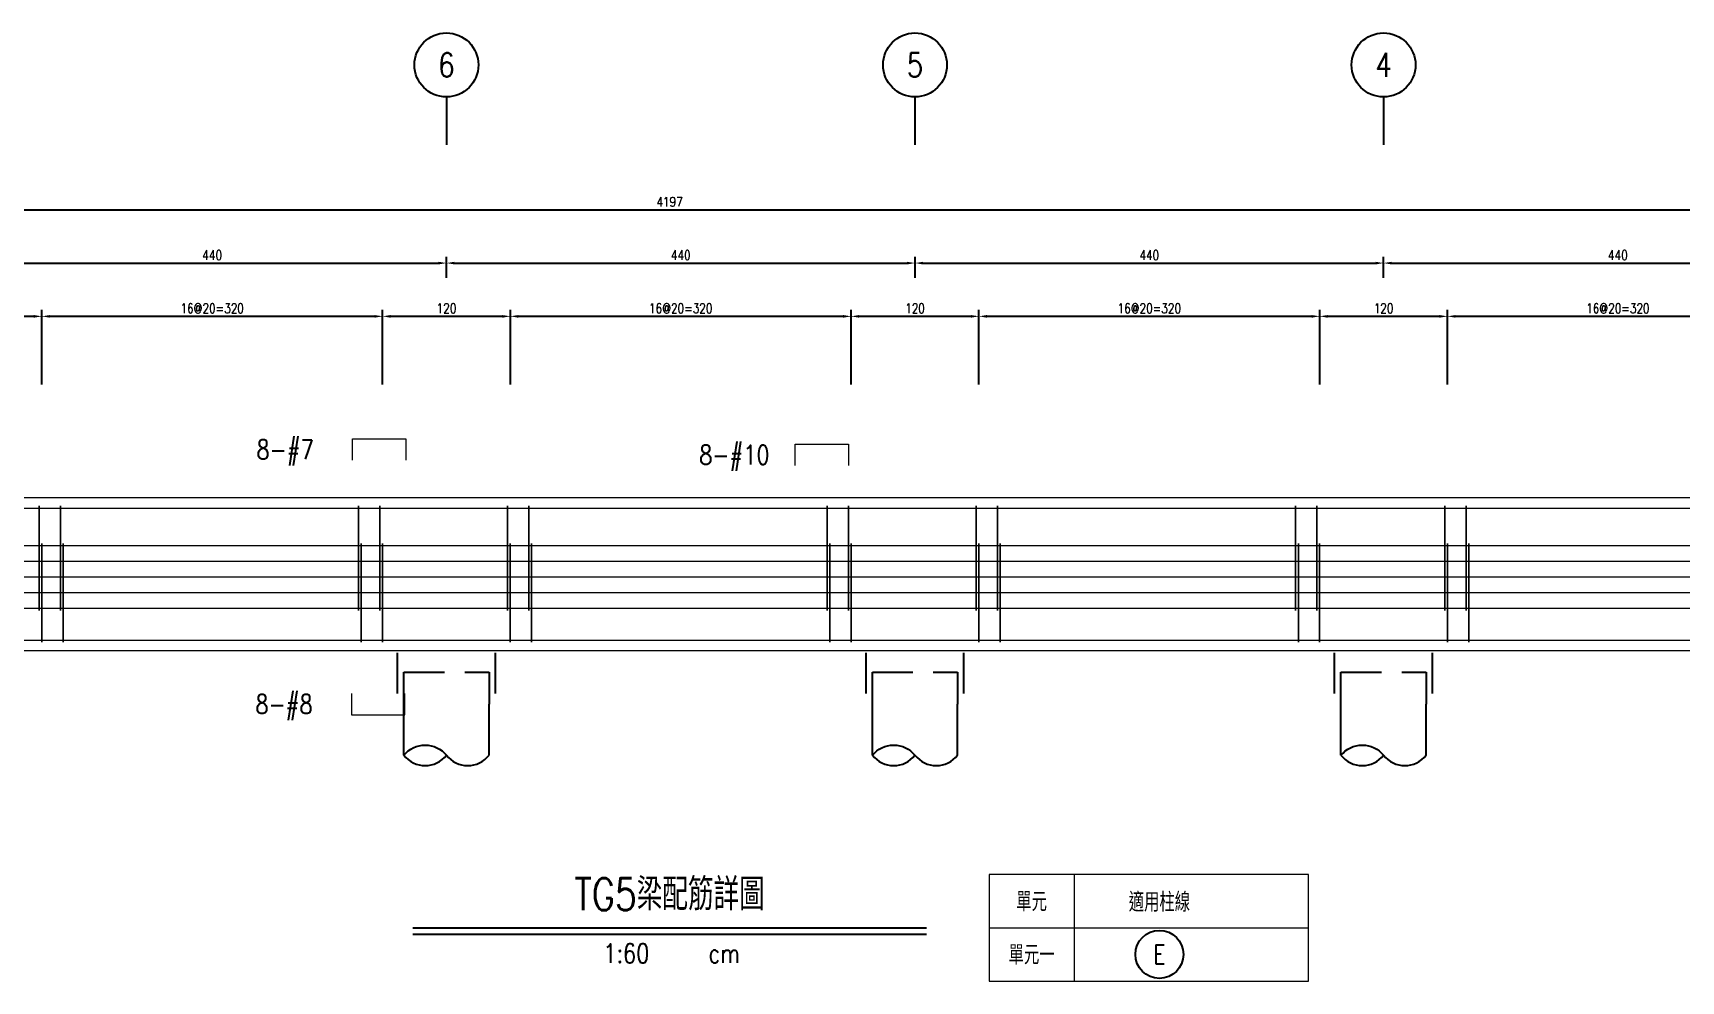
# Model space of a CAD drawing. Extents: x -4754 to 4976, y -19960 to 3841.
# Drawn here: x 1235 to 2783, y -4199 to -3309 of the extents above; entities that cross this region are included whole.
import ezdxf
from ezdxf.enums import TextEntityAlignment as Align

# ---------------------------------------------------------------- set-up
doc = ezdxf.new("R2010")
doc.units = 0
doc.header["$LTSCALE"] = 3
doc.linetypes.add('DASHED', pattern=[19.05, 12.7, -6.35])
doc.layers.get('0').update_dxf_attribs({"linetype": 'CONTINUOUS'})
doc.layers.add('HB_0', color=7, linetype='CONTINUOUS', transparency=0.5)
for name, color, linetype in [('HB_DIM', 1, 'CONTINUOUS'), ('HB_SYMBOLS', 7, 'CONTINUOUS'), ('HB_TXT_CTEXT', 2, 'CONTINUOUS'), ('鋼筋', 3, 'CONTINUOUS')]:
    doc.layers.add(name, color=color, linetype=linetype)
doc.styles.get("Standard").update_dxf_attribs({"font": 'ROMANS.shx', "width": 0.8, "bigfont": 'chineset.shx'})
doc.dimstyles.new('30', dxfattribs={"dimscale": 3, "dimtxt": 3, "dimasz": 2.5, "dimexe": 2, "dimexo": 2, "dimgap": 1, "dimtad": 1, "dimdsep": 46, "dimtxsty": 'Standard', "dimcen": 0, "dimclrd": 256, "dimclre": 256, "dimclrt": 2, "dimadec": 0, "dimazin": 0, "dimtfac": 1, "dimtix": 1, "dimtmove": 2, "dimatfit": 3, "dimfxl": 1, "dimtolj": 1, "dimtzin": 0, "dimarcsym": 0})

# ---------------------------------------------------------------- blocks, each defined once
blk = doc.blocks.new('pile_vertical')
at = {"color": 252, "linetype": 'DASHED'}
for p, q in [((-46, -40), (-46, 0)), ((46, -40), (46, 0))]:
    blk.add_line(p, q, dxfattribs=at)
at = {"linetype": 'Continuous'}
for p, q in [((-40, -98.1), (-40, -50)), ((40, -98.1), (40, -50))]:
    blk.add_line(p, q, dxfattribs=at)
at = {"color": 252, "linetype": 'DASHED'}
blk.add_lwpolyline([(-40, -50), (-40, -20), (40, -20), (40, -50)], dxfattribs=at)
at = {"linetype": 'Continuous'}
for points in [[(-40, -98.1, -0.48), (0, -98.1, 0.48), (40, -98.1, 0.48)], [(-40, -98.1, 0.48), (0, -98.1, 0.48)]]:
    blk.add_lwpolyline(points, format="xyb", dxfattribs=at)
blk = doc.blocks.new('line_guide')
at = {"color": 4, "linetype": 'Continuous'}
blk.add_line((0, 0), (0, -45), dxfattribs=at)
blk.add_circle((0, 30), 30, dxfattribs=at)
at = {"color": 4, "linetype": 'Continuous', "width": 0.8}
blk.add_attdef('A', text='', height=22.5, dxfattribs=at).set_placement((0, 30), align=Align.MIDDLE)
blk = doc.blocks.new('title_beam')
at = {"color": 3, "linetype": 'Continuous'}
blk.add_line((-241.2, 0), (241.2, 0), dxfattribs=at)
at = {"color": 1, "linetype": 'Continuous'}
blk.add_line((-241.2, -6), (241.2, -6), dxfattribs=at)
at = {"color": 3, "linetype": 'Continuous', "width": 0.8}
blk.add_attdef('TITLE', text='', height=30, dxfattribs=at).set_placement((0, 33), align=Align.MIDDLE)
at = {"linetype": 'Continuous', "width": 0.8}
blk.add_attdef('SCALE', text='', height=18, dxfattribs=at).set_placement((-40.6, -24), align=Align.MIDDLE)
blk.add_attdef('CM', (36.5, -33), '', height=18, dxfattribs=at)
blk = doc.blocks.new('line_tag')
at = {"layer": 'HB_SYMBOLS', "color": 4, "linetype": 'Continuous'}
blk.add_circle((0, 0), 22.5, dxfattribs=at)
at = {"color": 4, "linetype": 'Continuous', "width": 0.8}
blk.add_attdef('A', text='', height=18, dxfattribs=at).set_placement((0, 0), align=Align.MIDDLE)
blk = doc.blocks.new('*D155')
at = {"layer": 'HB_DIM', "linetype": 'Continuous', "lineweight": -2}
for p, q in [((1123.6, -3638.8), (1123.6, -3568.8)), ((1131.1, -3574.8), (1236.1, -3574.8)), ((1243.6, -3638.8), (1243.6, -3568.8))]:
    blk.add_line(p, q, dxfattribs=at)
at = {"layer": 'HB_DIM'}
for points in [[(1131.1, -3573.6), (1131.1, -3576.1), (1123.6, -3574.8)], [(1236.1, -3576.1), (1236.1, -3573.6), (1243.6, -3574.8)]]:
    blk.add_solid(points, dxfattribs=at)
at = {"layer": 'HB_DIM', "color": 2, "linetype": 'Continuous', "insert": (1183.6, -3567.3), "char_height": 9, "attachment_point": 5, "rotation": 0}
blk.add_mtext('\\A1;120', dxfattribs=at)
blk = doc.blocks.new('*D156')
at = {"layer": 'HB_DIM', "linetype": 'Continuous', "lineweight": -2}
for p, q in [((1243.6, -3638.8), (1243.6, -3568.8)), ((1251.1, -3574.8), (1556.1, -3574.8)), ((1563.6, -3638.8), (1563.6, -3568.8))]:
    blk.add_line(p, q, dxfattribs=at)
at = {"layer": 'HB_DIM'}
for points in [[(1251.1, -3573.6), (1251.1, -3576.1), (1243.6, -3574.8)], [(1556.1, -3576.1), (1556.1, -3573.6), (1563.6, -3574.8)]]:
    blk.add_solid(points, dxfattribs=at)
at = {"layer": 'HB_DIM', "color": 2, "linetype": 'Continuous', "insert": (1403.6, -3567.3), "char_height": 9, "attachment_point": 5, "rotation": 0}
blk.add_mtext('\\A1;16@20=320', dxfattribs=at)
blk = doc.blocks.new('*D157')
at = {"layer": 'HB_DIM', "linetype": 'Continuous', "lineweight": -2}
for p, q in [((1563.6, -3638.8), (1563.6, -3568.8)), ((1571.1, -3574.8), (1676.1, -3574.8)), ((1683.6, -3638.8), (1683.6, -3568.8))]:
    blk.add_line(p, q, dxfattribs=at)
at = {"layer": 'HB_DIM'}
for points in [[(1571.1, -3573.6), (1571.1, -3576.1), (1563.6, -3574.8)], [(1676.1, -3576.1), (1676.1, -3573.6), (1683.6, -3574.8)]]:
    blk.add_solid(points, dxfattribs=at)
at = {"layer": 'HB_DIM', "color": 2, "linetype": 'Continuous', "insert": (1623.6, -3567.3), "char_height": 9, "attachment_point": 5, "rotation": 0}
blk.add_mtext('\\A1;120', dxfattribs=at)
blk = doc.blocks.new('*D158')
at = {"layer": 'HB_DIM', "linetype": 'Continuous', "lineweight": -2}
for p, q in [((1683.6, -3638.8), (1683.6, -3568.8)), ((1691.1, -3574.8), (1996.1, -3574.8)), ((2003.6, -3638.8), (2003.6, -3568.8))]:
    blk.add_line(p, q, dxfattribs=at)
at = {"layer": 'HB_DIM'}
for points in [[(1691.1, -3573.6), (1691.1, -3576.1), (1683.6, -3574.8)], [(1996.1, -3576.1), (1996.1, -3573.6), (2003.6, -3574.8)]]:
    blk.add_solid(points, dxfattribs=at)
at = {"layer": 'HB_DIM', "color": 2, "linetype": 'Continuous', "insert": (1843.6, -3567.3), "char_height": 9, "attachment_point": 5, "rotation": 0}
blk.add_mtext('\\A1;16@20=320', dxfattribs=at)
blk = doc.blocks.new('*D159')
at = {"layer": 'HB_DIM', "linetype": 'Continuous', "lineweight": -2}
for p, q in [((2003.6, -3638.8), (2003.6, -3568.8)), ((2011.1, -3574.8), (2116.1, -3574.8)), ((2123.6, -3638.8), (2123.6, -3568.8))]:
    blk.add_line(p, q, dxfattribs=at)
at = {"layer": 'HB_DIM'}
for points in [[(2011.1, -3573.6), (2011.1, -3576.1), (2003.6, -3574.8)], [(2116.1, -3576.1), (2116.1, -3573.6), (2123.6, -3574.8)]]:
    blk.add_solid(points, dxfattribs=at)
at = {"layer": 'HB_DIM', "color": 2, "linetype": 'Continuous', "insert": (2063.6, -3567.3), "char_height": 9, "attachment_point": 5, "rotation": 0}
blk.add_mtext('\\A1;120', dxfattribs=at)
blk = doc.blocks.new('*D160')
at = {"layer": 'HB_DIM', "linetype": 'Continuous', "lineweight": -2}
for p, q in [((2123.6, -3638.8), (2123.6, -3568.8)), ((2131.1, -3574.8), (2436.1, -3574.8)), ((2443.6, -3638.8), (2443.6, -3568.8))]:
    blk.add_line(p, q, dxfattribs=at)
at = {"layer": 'HB_DIM'}
for points in [[(2131.1, -3573.6), (2131.1, -3576.1), (2123.6, -3574.8)], [(2436.1, -3576.1), (2436.1, -3573.6), (2443.6, -3574.8)]]:
    blk.add_solid(points, dxfattribs=at)
at = {"layer": 'HB_DIM', "color": 2, "linetype": 'Continuous', "insert": (2283.6, -3567.3), "char_height": 9, "attachment_point": 5, "rotation": 0}
blk.add_mtext('\\A1;16@20=320', dxfattribs=at)
blk = doc.blocks.new('*D161')
at = {"layer": 'HB_DIM', "linetype": 'Continuous', "lineweight": -2}
for p, q in [((2443.6, -3638.8), (2443.6, -3568.8)), ((2451.1, -3574.8), (2556.1, -3574.8)), ((2563.6, -3638.8), (2563.6, -3568.8))]:
    blk.add_line(p, q, dxfattribs=at)
at = {"layer": 'HB_DIM'}
for points in [[(2451.1, -3573.6), (2451.1, -3576.1), (2443.6, -3574.8)], [(2556.1, -3576.1), (2556.1, -3573.6), (2563.6, -3574.8)]]:
    blk.add_solid(points, dxfattribs=at)
at = {"layer": 'HB_DIM', "color": 2, "linetype": 'Continuous', "insert": (2503.6, -3567.3), "char_height": 9, "attachment_point": 5, "rotation": 0}
blk.add_mtext('\\A1;120', dxfattribs=at)
blk = doc.blocks.new('*D162')
at = {"layer": 'HB_DIM', "linetype": 'Continuous', "lineweight": -2}
for p, q in [((2563.6, -3638.8), (2563.6, -3568.8)), ((2571.1, -3574.8), (2876.1, -3574.8)), ((2883.6, -3638.8), (2883.6, -3568.8))]:
    blk.add_line(p, q, dxfattribs=at)
at = {"layer": 'HB_DIM'}
for points in [[(2571.1, -3573.6), (2571.1, -3576.1), (2563.6, -3574.8)], [(2876.1, -3576.1), (2876.1, -3573.6), (2883.6, -3574.8)]]:
    blk.add_solid(points, dxfattribs=at)
at = {"layer": 'HB_DIM', "color": 2, "linetype": 'Continuous', "insert": (2723.6, -3567.3), "char_height": 9, "attachment_point": 5, "rotation": 0}
blk.add_mtext('\\A1;16@20=320', dxfattribs=at)
blk = doc.blocks.new('*D168')
at = {"layer": 'HB_DIM', "linetype": 'Continuous', "lineweight": -2}
for p, q in [((-265.4, -3638.8), (-265.4, -3468.8)), ((-257.9, -3474.8), (3924.1, -3474.8)), ((3931.6, -3638.8), (3931.6, -3468.8))]:
    blk.add_line(p, q, dxfattribs=at)
at = {"layer": 'HB_DIM'}
for points in [[(-257.9, -3473.6), (-257.9, -3476.1), (-265.4, -3474.8)], [(3924.1, -3476.1), (3924.1, -3473.6), (3931.6, -3474.8)]]:
    blk.add_solid(points, dxfattribs=at)
at = {"layer": 'HB_DIM', "color": 2, "linetype": 'Continuous', "insert": (1833.1, -3467.3), "char_height": 9, "attachment_point": 5, "rotation": 0}
blk.add_mtext('\\A1;4197', dxfattribs=at)
blk = doc.blocks.new('*D173')
at = {"layer": 'HB_DIM', "linetype": 'Continuous', "lineweight": -2}
for p, q in [((1183.6, -3538.8), (1183.6, -3518.8)), ((1191.1, -3524.8), (1616.1, -3524.8)), ((1623.6, -3538.8), (1623.6, -3518.8))]:
    blk.add_line(p, q, dxfattribs=at)
at = {"layer": 'HB_DIM'}
for points in [[(1191.1, -3523.6), (1191.1, -3526.1), (1183.6, -3524.8)], [(1616.1, -3526.1), (1616.1, -3523.6), (1623.6, -3524.8)]]:
    blk.add_solid(points, dxfattribs=at)
at = {"layer": 'HB_DIM', "color": 2, "linetype": 'Continuous', "insert": (1403.6, -3517.3), "char_height": 9, "attachment_point": 5, "rotation": 0}
blk.add_mtext('\\A1;440', dxfattribs=at)
blk = doc.blocks.new('*D174')
at = {"layer": 'HB_DIM', "linetype": 'Continuous', "lineweight": -2}
for p, q in [((1623.6, -3538.8), (1623.6, -3518.8)), ((1631.1, -3524.8), (2056.1, -3524.8)), ((2063.6, -3538.8), (2063.6, -3518.8))]:
    blk.add_line(p, q, dxfattribs=at)
at = {"layer": 'HB_DIM'}
for points in [[(1631.1, -3523.6), (1631.1, -3526.1), (1623.6, -3524.8)], [(2056.1, -3526.1), (2056.1, -3523.6), (2063.6, -3524.8)]]:
    blk.add_solid(points, dxfattribs=at)
at = {"layer": 'HB_DIM', "color": 2, "linetype": 'Continuous', "insert": (1843.6, -3517.3), "char_height": 9, "attachment_point": 5, "rotation": 0}
blk.add_mtext('\\A1;440', dxfattribs=at)
blk = doc.blocks.new('*D175')
at = {"layer": 'HB_DIM', "linetype": 'Continuous', "lineweight": -2}
for p, q in [((2063.6, -3538.8), (2063.6, -3518.8)), ((2071.1, -3524.8), (2496.1, -3524.8)), ((2503.6, -3538.8), (2503.6, -3518.8))]:
    blk.add_line(p, q, dxfattribs=at)
at = {"layer": 'HB_DIM'}
for points in [[(2071.1, -3523.6), (2071.1, -3526.1), (2063.6, -3524.8)], [(2496.1, -3526.1), (2496.1, -3523.6), (2503.6, -3524.8)]]:
    blk.add_solid(points, dxfattribs=at)
at = {"layer": 'HB_DIM', "color": 2, "linetype": 'Continuous', "insert": (2283.6, -3517.3), "char_height": 9, "attachment_point": 5, "rotation": 0}
blk.add_mtext('\\A1;440', dxfattribs=at)
blk = doc.blocks.new('*D176')
at = {"layer": 'HB_DIM', "linetype": 'Continuous', "lineweight": -2}
for p, q in [((2503.6, -3538.8), (2503.6, -3518.8)), ((2511.1, -3524.8), (2936.1, -3524.8)), ((2943.6, -3538.8), (2943.6, -3518.8))]:
    blk.add_line(p, q, dxfattribs=at)
at = {"layer": 'HB_DIM'}
for points in [[(2511.1, -3523.6), (2511.1, -3526.1), (2503.6, -3524.8)], [(2936.1, -3526.1), (2936.1, -3523.6), (2943.6, -3524.8)]]:
    blk.add_solid(points, dxfattribs=at)
at = {"layer": 'HB_DIM', "color": 2, "linetype": 'Continuous', "insert": (2723.6, -3517.3), "char_height": 9, "attachment_point": 5, "rotation": 0}
blk.add_mtext('\\A1;440', dxfattribs=at)

msp = doc.modelspace()

# ---------------------------------------------------------------- linework, layer by layer
at = {"layer": 'HB_0', "lineweight": 5}
msp.add_lwpolyline([(-265.427, -3888.802), (-265.427, -3744.802), (3931.573, -3744.802), (3931.573, -3888.802), (-265.427, -3888.802)], dxfattribs=at)
at = {"layer": 'HB_DIM', "color": 1, "linetype": 'Continuous'}
for points in [[(1417.327, -3789.802, 0, 1.25, 0), (1417.327, -3774.802, 0, 0, 0), (1417.327, -3699.802, 0, 0, 0), (1435.327, -3699.802, 0, 0, 0)], [(1833.073, -3754.802, 0, 1.25, 0), (1833.073, -3739.802, 0, 0, 0), (1833.073, -3704.802, 0, 0, 0), (1851.073, -3704.802, 0, 0, 0)], [(1416.351, -3848.802, 0, 1.25, 0), (1416.351, -3863.802, 0, 0, 0), (1416.351, -3938.802, 0, 0, 0), (1434.351, -3938.802, 0, 0, 0)]]:
    msp.add_lwpolyline(points, format="xyseb", dxfattribs=at)
at = {"layer": 'HB_TXT_CTEXT', "color": 4, "lineweight": 5, "true_color": 0x00ffff}
for p, q in [((2213.073, -4098.802), (2213.073, -4198.802)), ((2133.073, -4148.802), (2433.073, -4148.802))]:
    msp.add_line(p, q, dxfattribs=at)
msp.add_lwpolyline([(2133.073, -4098.802), (2133.073, -4198.802), (2433.073, -4198.802), (2433.073, -4098.802), (2133.073, -4098.802)], dxfattribs=at)
at = {"layer": 'HB_TXT_CTEXT', "lineweight": 5}
for points in [[(1535.327, -3709.802, -50), (1535.327, -3689.802, -50), (1585.327, -3689.802, -50), (1585.327, -3709.802, -50)], [(1951.073, -3714.802, -38), (1951.073, -3694.802, -38), (2001.073, -3694.802, -38), (2001.073, -3714.802, -38)], [(1534.351, -3928.802, -50), (1534.351, -3948.802, -50), (1584.351, -3948.802, -50), (1584.351, -3928.802, -50)]]:
    msp.add_polyline3d(points, dxfattribs=at)
at = {"layer": '鋼筋', "lineweight": 5}
for p, q in [((-244.937, -3754.802, -38), (3911.083, -3754.802, -38)), ((-244.937, -3754.802, -27.143), (3911.083, -3754.802, -27.143)), ((-244.937, -3754.802, -16.286), (3911.083, -3754.802, -16.286)), ((-244.937, -3754.802, -5.429), (3911.083, -3754.802, -5.429)), ((-244.937, -3754.802, 5.429), (3911.083, -3754.802, 5.429)), ((-244.937, -3754.802, 16.286), (3911.083, -3754.802, 16.286)), ((-244.937, -3754.802, 27.143), (3911.083, -3754.802, 27.143)), ((-244.937, -3754.802, 38), (3911.083, -3754.802, 38)), ((1241.033, -3763.352, 33.895), (1241.033, -3755.732, 33.895)), ((1241.033, -3755.732, 40.245), (1241.033, -3847.872, 40.245)), ((1241.033, -3847.872, -40.245), (1241.033, -3755.732, -40.245)), ((1241.033, -3755.732, -33.895), (1241.033, -3763.352, -33.895)), ((1261.033, -3763.352, 33.895), (1261.033, -3755.732, 33.895)), ((1261.033, -3755.732, 40.245), (1261.033, -3847.872, 40.245)), ((1261.033, -3847.872, -40.245), (1261.033, -3755.732, -40.245)), ((1261.033, -3755.732, -33.895), (1261.033, -3763.352, -33.895)), ((1541.033, -3763.352, 33.895), (1541.033, -3755.732, 33.895)), ((1541.033, -3755.732, 40.245), (1541.033, -3847.872, 40.245)), ((1541.033, -3847.872, -40.245), (1541.033, -3755.732, -40.245)), ((1541.033, -3755.732, -33.895), (1541.033, -3763.352, -33.895)), ((1561.033, -3763.352, 33.895), (1561.033, -3755.732, 33.895)), ((1561.033, -3755.732, 40.245), (1561.033, -3847.872, 40.245)), ((1561.033, -3847.872, -40.245), (1561.033, -3755.732, -40.245)), ((1561.033, -3755.732, -33.895), (1561.033, -3763.352, -33.895)), ((1681.033, -3763.352, 33.895), (1681.033, -3755.732, 33.895)), ((1681.033, -3755.732, 40.245), (1681.033, -3847.872, 40.245)), ((1681.033, -3847.872, -40.245), (1681.033, -3755.732, -40.245)), ((1681.033, -3755.732, -33.895), (1681.033, -3763.352, -33.895)), ((1701.033, -3763.352, 33.895), (1701.033, -3755.732, 33.895)), ((1701.033, -3755.732, 40.245), (1701.033, -3847.872, 40.245)), ((1701.033, -3847.872, -40.245), (1701.033, -3755.732, -40.245)), ((1701.033, -3755.732, -33.895), (1701.033, -3763.352, -33.895)), ((1981.033, -3763.352, 33.895), (1981.033, -3755.732, 33.895)), ((1981.033, -3755.732, 40.245), (1981.033, -3847.872, 40.245)), ((1981.033, -3847.872, -40.245), (1981.033, -3755.732, -40.245)), ((1981.033, -3755.732, -33.895), (1981.033, -3763.352, -33.895)), ((2001.033, -3763.352, 33.895), (2001.033, -3755.732, 33.895)), ((2001.033, -3755.732, 40.245), (2001.033, -3847.872, 40.245)), ((2001.033, -3847.872, -40.245), (2001.033, -3755.732, -40.245)), ((2001.033, -3755.732, -33.895), (2001.033, -3763.352, -33.895)), ((2121.033, -3763.352, 33.895), (2121.033, -3755.732, 33.895)), ((2121.033, -3755.732, 40.245), (2121.033, -3847.872, 40.245)), ((2121.033, -3847.872, -40.245), (2121.033, -3755.732, -40.245)), ((2121.033, -3755.732, -33.895), (2121.033, -3763.352, -33.895)), ((2141.033, -3763.352, 33.895), (2141.033, -3755.732, 33.895)), ((2141.033, -3755.732, 40.245), (2141.033, -3847.872, 40.245)), ((2141.033, -3847.872, -40.245), (2141.033, -3755.732, -40.245)), ((2141.033, -3755.732, -33.895), (2141.033, -3763.352, -33.895)), ((2421.033, -3763.352, 33.895), (2421.033, -3755.732, 33.895)), ((2421.033, -3755.732, 40.245), (2421.033, -3847.872, 40.245)), ((2421.033, -3847.872, -40.245), (2421.033, -3755.732, -40.245)), ((2421.033, -3755.732, -33.895), (2421.033, -3763.352, -33.895)), ((2441.033, -3763.352, 33.895), (2441.033, -3755.732, 33.895)), ((2441.033, -3755.732, 40.245), (2441.033, -3847.872, 40.245)), ((2441.033, -3847.872, -40.245), (2441.033, -3755.732, -40.245)), ((2441.033, -3755.732, -33.895), (2441.033, -3763.352, -33.895)), ((2561.033, -3763.352, 33.895), (2561.033, -3755.732, 33.895)), ((2561.033, -3755.732, 40.245), (2561.033, -3847.872, 40.245)), ((2561.033, -3847.872, -40.245), (2561.033, -3755.732, -40.245)), ((2561.033, -3755.732, -33.895), (2561.033, -3763.352, -33.895)), ((2581.033, -3763.352, 33.895), (2581.033, -3755.732, 33.895)), ((2581.033, -3755.732, 40.245), (2581.033, -3847.872, 40.245)), ((2581.033, -3847.872, -40.245), (2581.033, -3755.732, -40.245)), ((2581.033, -3755.732, -33.895), (2581.033, -3763.352, -33.895)), ((-245.657, -3789.802, -50), (3911.803, -3789.802, -50)), ((-245.657, -3789.802, -35.714), (3911.803, -3789.802, -35.714)), ((-245.657, -3789.802, -21.429), (3911.803, -3789.802, -21.429)), ((-245.657, -3789.802, -7.143), (3911.803, -3789.802, -7.143)), ((-245.657, -3789.802, 7.143), (3911.803, -3789.802, 7.143)), ((-245.657, -3789.802, 21.429), (3911.803, -3789.802, 21.429)), ((-245.657, -3789.802, 35.714), (3911.803, -3789.802, 35.714)), ((-245.657, -3789.802, 50), (3911.803, -3789.802, 50)), ((1243.573, -3798.852, 45.395), (1243.573, -3791.232, 45.395)), ((1243.573, -3791.232, 51.745), (1243.573, -3877.372, 51.745)), ((1243.573, -3877.372, -51.745), (1243.573, -3791.232, -51.745)), ((1243.573, -3791.232, -45.395), (1243.573, -3798.852, -45.395)), ((1263.573, -3798.852, 45.395), (1263.573, -3791.232, 45.395)), ((1263.573, -3791.232, 51.745), (1263.573, -3877.372, 51.745)), ((1263.573, -3877.372, -51.745), (1263.573, -3791.232, -51.745)), ((1263.573, -3791.232, -45.395), (1263.573, -3798.852, -45.395)), ((1543.573, -3798.852, 45.395), (1543.573, -3791.232, 45.395)), ((1543.573, -3791.232, 51.745), (1543.573, -3877.372, 51.745)), ((1543.573, -3877.372, -51.745), (1543.573, -3791.232, -51.745)), ((1543.573, -3791.232, -45.395), (1543.573, -3798.852, -45.395)), ((1563.573, -3798.852, 45.395), (1563.573, -3791.232, 45.395)), ((1563.573, -3791.232, 51.745), (1563.573, -3877.372, 51.745)), ((1563.573, -3877.372, -51.745), (1563.573, -3791.232, -51.745)), ((1563.573, -3791.232, -45.395), (1563.573, -3798.852, -45.395)), ((1683.573, -3798.852, 45.395), (1683.573, -3791.232, 45.395)), ((1683.573, -3791.232, 51.745), (1683.573, -3877.372, 51.745)), ((1683.573, -3877.372, -51.745), (1683.573, -3791.232, -51.745)), ((1683.573, -3791.232, -45.395), (1683.573, -3798.852, -45.395)), ((1703.573, -3798.852, 45.395), (1703.573, -3791.232, 45.395)), ((1703.573, -3791.232, 51.745), (1703.573, -3877.372, 51.745)), ((1703.573, -3877.372, -51.745), (1703.573, -3791.232, -51.745)), ((1703.573, -3791.232, -45.395), (1703.573, -3798.852, -45.395)), ((1983.573, -3798.852, 45.395), (1983.573, -3791.232, 45.395)), ((1983.573, -3791.232, 51.745), (1983.573, -3877.372, 51.745)), ((1983.573, -3877.372, -51.745), (1983.573, -3791.232, -51.745)), ((1983.573, -3791.232, -45.395), (1983.573, -3798.852, -45.395)), ((2003.573, -3798.852, 45.395), (2003.573, -3791.232, 45.395)), ((2003.573, -3791.232, 51.745), (2003.573, -3877.372, 51.745)), ((2003.573, -3877.372, -51.745), (2003.573, -3791.232, -51.745)), ((2003.573, -3791.232, -45.395), (2003.573, -3798.852, -45.395)), ((2123.573, -3798.852, 45.395), (2123.573, -3791.232, 45.395)), ((2123.573, -3791.232, 51.745), (2123.573, -3877.372, 51.745)), ((2123.573, -3877.372, -51.745), (2123.573, -3791.232, -51.745)), ((2123.573, -3791.232, -45.395), (2123.573, -3798.852, -45.395)), ((2143.573, -3798.852, 45.395), (2143.573, -3791.232, 45.395)), ((2143.573, -3791.232, 51.745), (2143.573, -3877.372, 51.745)), ((2143.573, -3877.372, -51.745), (2143.573, -3791.232, -51.745)), ((2143.573, -3791.232, -45.395), (2143.573, -3798.852, -45.395)), ((2423.573, -3798.852, 45.395), (2423.573, -3791.232, 45.395)), ((2423.573, -3791.232, 51.745), (2423.573, -3877.372, 51.745)), ((2423.573, -3877.372, -51.745), (2423.573, -3791.232, -51.745)), ((2423.573, -3791.232, -45.395), (2423.573, -3798.852, -45.395)), ((2443.573, -3798.852, 45.395), (2443.573, -3791.232, 45.395)), ((2443.573, -3791.232, 51.745), (2443.573, -3877.372, 51.745)), ((2443.573, -3877.372, -51.745), (2443.573, -3791.232, -51.745)), ((2443.573, -3791.232, -45.395), (2443.573, -3798.852, -45.395)), ((2563.573, -3798.852, 45.395), (2563.573, -3791.232, 45.395)), ((2563.573, -3791.232, 51.745), (2563.573, -3877.372, 51.745)), ((2563.573, -3877.372, -51.745), (2563.573, -3791.232, -51.745)), ((2563.573, -3791.232, -45.395), (2563.573, -3798.852, -45.395)), ((2583.573, -3798.852, 45.395), (2583.573, -3791.232, 45.395)), ((2583.573, -3791.232, 51.745), (2583.573, -3877.372, 51.745)), ((2583.573, -3877.372, -51.745), (2583.573, -3791.232, -51.745)), ((2583.573, -3791.232, -45.395), (2583.573, -3798.852, -45.395)), ((-243.427, -3804.552, -50), (3909.573, -3804.552, -50)), ((-243.427, -3804.552, 50), (3909.573, -3804.552, 50)), ((-243.427, -3819.302, -50), (3909.573, -3819.302, -50)), ((-243.427, -3819.302, 50), (3909.573, -3819.302, 50)), ((-243.427, -3834.052, -50), (3909.573, -3834.052, -50)), ((-243.427, -3834.052, 50), (3909.573, -3834.052, 50)), ((-250.537, -3848.802, -50), (3916.683, -3848.802, -50)), ((-250.537, -3848.802, -35.714), (3916.683, -3848.802, -35.714)), ((-250.537, -3848.802, -21.429), (3916.683, -3848.802, -21.429)), ((-250.537, -3848.802, -7.143), (3916.683, -3848.802, -7.143)), ((-250.537, -3848.802, 7.143), (3916.683, -3848.802, 7.143)), ((-250.537, -3848.802, 21.429), (3916.683, -3848.802, 21.429)), ((-250.537, -3848.802, 35.714), (3916.683, -3848.802, 35.714)), ((-250.537, -3848.802, 50), (3916.683, -3848.802, 50)), ((1241.033, -3851.047, 37.07), (1241.033, -3851.047, -37.07)), ((1261.033, -3851.047, 37.07), (1261.033, -3851.047, -37.07)), ((1541.033, -3851.047, 37.07), (1541.033, -3851.047, -37.07)), ((1561.033, -3851.047, 37.07), (1561.033, -3851.047, -37.07)), ((1681.033, -3851.047, 37.07), (1681.033, -3851.047, -37.07)), ((1701.033, -3851.047, 37.07), (1701.033, -3851.047, -37.07)), ((1981.033, -3851.047, 37.07), (1981.033, -3851.047, -37.07)), ((2001.033, -3851.047, 37.07), (2001.033, -3851.047, -37.07)), ((2121.033, -3851.047, 37.07), (2121.033, -3851.047, -37.07)), ((2141.033, -3851.047, 37.07), (2141.033, -3851.047, -37.07)), ((2421.033, -3851.047, 37.07), (2421.033, -3851.047, -37.07)), ((2441.033, -3851.047, 37.07), (2441.033, -3851.047, -37.07)), ((2561.033, -3851.047, 37.07), (2561.033, -3851.047, -37.07)), ((2581.033, -3851.047, 37.07), (2581.033, -3851.047, -37.07)), ((-246.742, -3878.802, -50), (3912.888, -3878.802, -50)), ((-246.742, -3878.802, -35.714), (3912.888, -3878.802, -35.714)), ((-246.742, -3878.802, -21.429), (3912.888, -3878.802, -21.429)), ((-246.742, -3878.802, -7.143), (3912.888, -3878.802, -7.143)), ((-246.742, -3878.802, 7.143), (3912.888, -3878.802, 7.143)), ((-246.742, -3878.802, 21.429), (3912.888, -3878.802, 21.429)), ((-246.742, -3878.802, 35.714), (3912.888, -3878.802, 35.714)), ((-246.742, -3878.802, 50), (3912.888, -3878.802, 50)), ((1243.573, -3880.547, 48.57), (1243.573, -3880.547, -48.57)), ((1263.573, -3880.547, 48.57), (1263.573, -3880.547, -48.57)), ((1543.573, -3880.547, 48.57), (1543.573, -3880.547, -48.57)), ((1563.573, -3880.547, 48.57), (1563.573, -3880.547, -48.57)), ((1683.573, -3880.547, 48.57), (1683.573, -3880.547, -48.57)), ((1703.573, -3880.547, 48.57), (1703.573, -3880.547, -48.57)), ((1983.573, -3880.547, 48.57), (1983.573, -3880.547, -48.57)), ((2003.573, -3880.547, 48.57), (2003.573, -3880.547, -48.57)), ((2123.573, -3880.547, 48.57), (2123.573, -3880.547, -48.57)), ((2143.573, -3880.547, 48.57), (2143.573, -3880.547, -48.57)), ((2423.573, -3880.547, 48.57), (2423.573, -3880.547, -48.57)), ((2443.573, -3880.547, 48.57), (2443.573, -3880.547, -48.57)), ((2563.573, -3880.547, 48.57), (2563.573, -3880.547, -48.57)), ((2583.573, -3880.547, 48.57), (2583.573, -3880.547, -48.57))]:
    msp.add_line(p, q, dxfattribs=at)
at = {"layer": '鋼筋', "lineweight": 5, "extrusion": (1, -2.44929e-16, 0)}
for centre, start, end in [((-3755.732, 37.07, 1241.033), 270, 90), ((-3755.732, -37.07, 1241.033), 270, 90), ((-3755.732, 37.07, 1261.033), 270, 90), ((-3755.732, -37.07, 1261.033), 270, 90), ((-3755.732, 37.07, 1541.033), 270, 90), ((-3755.732, -37.07, 1541.033), 270, 90), ((-3755.732, 37.07, 1561.033), 270, 90), ((-3755.732, -37.07, 1561.033), 270, 90), ((-3755.732, 37.07, 1681.033), 270, 90), ((-3755.732, -37.07, 1681.033), 270, 90), ((-3755.732, 37.07, 1701.033), 270, 90), ((-3755.732, -37.07, 1701.033), 270, 90), ((-3755.732, 37.07, 1981.033), 270, 90), ((-3755.732, -37.07, 1981.033), 270, 90), ((-3755.732, 37.07, 2001.033), 270, 90), ((-3755.732, -37.07, 2001.033), 270, 90), ((-3755.732, 37.07, 2121.033), 270, 90), ((-3755.732, -37.07, 2121.033), 270, 90), ((-3755.732, 37.07, 2141.033), 270, 90), ((-3755.732, -37.07, 2141.033), 270, 90), ((-3755.732, 37.07, 2421.033), 270, 90), ((-3755.732, -37.07, 2421.033), 270, 90), ((-3755.732, 37.07, 2441.033), 270, 90), ((-3755.732, -37.07, 2441.033), 270, 90), ((-3755.732, 37.07, 2561.033), 270, 90), ((-3755.732, -37.07, 2561.033), 270, 90), ((-3755.732, 37.07, 2581.033), 270, 90), ((-3755.732, -37.07, 2581.033), 270, 90), ((-3791.232, 48.57, 1243.573), 270, 90), ((-3791.232, -48.57, 1243.573), 270, 90), ((-3791.232, 48.57, 1263.573), 270, 90), ((-3791.232, -48.57, 1263.573), 270, 90), ((-3791.232, 48.57, 1543.573), 270, 90), ((-3791.232, -48.57, 1543.573), 270, 90), ((-3791.232, 48.57, 1563.573), 270, 90), ((-3791.232, -48.57, 1563.573), 270, 90), ((-3791.232, 48.57, 1683.573), 270, 90), ((-3791.232, -48.57, 1683.573), 270, 90), ((-3791.232, 48.57, 1703.573), 270, 90), ((-3791.232, -48.57, 1703.573), 270, 90), ((-3791.232, 48.57, 1983.573), 270, 90), ((-3791.232, -48.57, 1983.573), 270, 90), ((-3791.232, 48.57, 2003.573), 270, 90), ((-3791.232, -48.57, 2003.573), 270, 90), ((-3791.232, 48.57, 2123.573), 270, 90), ((-3791.232, -48.57, 2123.573), 270, 90), ((-3791.232, 48.57, 2143.573), 270, 90), ((-3791.232, -48.57, 2143.573), 270, 90), ((-3791.232, 48.57, 2423.573), 270, 90), ((-3791.232, -48.57, 2423.573), 270, 90), ((-3791.232, 48.57, 2443.573), 270, 90), ((-3791.232, -48.57, 2443.573), 270, 90), ((-3791.232, 48.57, 2563.573), 270, 90), ((-3791.232, -48.57, 2563.573), 270, 90), ((-3791.232, 48.57, 2583.573), 270, 90), ((-3791.232, -48.57, 2583.573), 270, 90), ((-3847.872, 37.07, 1241.033), 90, 180), ((-3847.872, -37.07, 1241.033), 180, 270), ((-3847.872, 37.07, 1261.033), 90, 180), ((-3847.872, -37.07, 1261.033), 180, 270), ((-3847.872, 37.07, 1541.033), 90, 180), ((-3847.872, -37.07, 1541.033), 180, 270), ((-3847.872, 37.07, 1561.033), 90, 180), ((-3847.872, -37.07, 1561.033), 180, 270), ((-3847.872, 37.07, 1681.033), 90, 180), ((-3847.872, -37.07, 1681.033), 180, 270), ((-3847.872, 37.07, 1701.033), 90, 180), ((-3847.872, -37.07, 1701.033), 180, 270), ((-3847.872, 37.07, 1981.033), 90, 180), ((-3847.872, -37.07, 1981.033), 180, 270), ((-3847.872, 37.07, 2001.033), 90, 180), ((-3847.872, -37.07, 2001.033), 180, 270), ((-3847.872, 37.07, 2121.033), 90, 180), ((-3847.872, -37.07, 2121.033), 180, 270), ((-3847.872, 37.07, 2141.033), 90, 180), ((-3847.872, -37.07, 2141.033), 180, 270), ((-3847.872, 37.07, 2421.033), 90, 180), ((-3847.872, -37.07, 2421.033), 180, 270), ((-3847.872, 37.07, 2441.033), 90, 180), ((-3847.872, -37.07, 2441.033), 180, 270), ((-3847.872, 37.07, 2561.033), 90, 180), ((-3847.872, -37.07, 2561.033), 180, 270), ((-3847.872, 37.07, 2581.033), 90, 180), ((-3847.872, -37.07, 2581.033), 180, 270), ((-3877.372, 48.57, 1243.573), 90, 180), ((-3877.372, -48.57, 1243.573), 180, 270), ((-3877.372, 48.57, 1263.573), 90, 180), ((-3877.372, -48.57, 1263.573), 180, 270), ((-3877.372, 48.57, 1543.573), 90, 180), ((-3877.372, -48.57, 1543.573), 180, 270), ((-3877.372, 48.57, 1563.573), 90, 180), ((-3877.372, -48.57, 1563.573), 180, 270), ((-3877.372, 48.57, 1683.573), 90, 180), ((-3877.372, -48.57, 1683.573), 180, 270), ((-3877.372, 48.57, 1703.573), 90, 180), ((-3877.372, -48.57, 1703.573), 180, 270), ((-3877.372, 48.57, 1983.573), 90, 180), ((-3877.372, -48.57, 1983.573), 180, 270), ((-3877.372, 48.57, 2003.573), 90, 180), ((-3877.372, -48.57, 2003.573), 180, 270), ((-3877.372, 48.57, 2123.573), 90, 180), ((-3877.372, -48.57, 2123.573), 180, 270), ((-3877.372, 48.57, 2143.573), 90, 180), ((-3877.372, -48.57, 2143.573), 180, 270), ((-3877.372, 48.57, 2423.573), 90, 180), ((-3877.372, -48.57, 2423.573), 180, 270), ((-3877.372, 48.57, 2443.573), 90, 180), ((-3877.372, -48.57, 2443.573), 180, 270), ((-3877.372, 48.57, 2563.573), 90, 180), ((-3877.372, -48.57, 2563.573), 180, 270), ((-3877.372, 48.57, 2583.573), 90, 180), ((-3877.372, -48.57, 2583.573), 180, 270)]:
    msp.add_arc(centre, 3.175, start, end, dxfattribs=at)

# ---------------------------------------------------------------- block references
at = {"layer": 'HB_0', "linetype": 'Continuous'}
for p, values in [((1623.573, -3368.802), {'A': '6'}), ((2063.573, -3368.802), {'A': '5'}), ((2503.573, -3368.802), {'A': '4'})]:
    msp.add_blockref('line_guide', p, dxfattribs=at).add_auto_attribs(values)
for p in [(1623.573, -3888.802), (2063.573, -3888.802), (2503.573, -3888.802)]:
    msp.add_blockref('pile_vertical', p, dxfattribs=at)
at = {"layer": 'HB_TXT_CTEXT', "linetype": 'Continuous'}
for name, p, values in [('title_beam', (1833.073, -4148.802), {'TITLE': 'TG5梁配筋詳圖', 'SCALE': '1:60', 'CM': 'cm'}), ('line_tag', (2293.073, -4173.802), {'A': 'E'})]:
    msp.add_blockref(name, p, dxfattribs=at).add_auto_attribs(values)

# ---------------------------------------------------------------- texts
at = {"layer": 'HB_TXT_CTEXT', "linetype": 'Continuous', "width": 0.8}
for s, p in [(' 8-#7', (1435.327, -3699.802, -50)), (' 8-#10', (1851.073, -3704.802, -38)), (' 8-#8', (1434.351, -3938.802, -50))]:
    msp.add_text(s, height=18, dxfattribs=at).set_placement(p, align=Align.MIDDLE_LEFT)
for s, p in [('單元', (2173.073, -4123.802)), ('適用柱線', (2293.073, -4123.802)), ('單元一', (2173.073, -4173.802))]:
    msp.add_text(s, height=18, dxfattribs=at).set_placement(p, align=Align.MIDDLE)

# ---------------------------------------------------------------- dimensions: what is measured, and where the dimension line sits
at = {"layer": 'HB_DIM', "linetype": 'Continuous'}
for base, p1, p2, picture, middle in [((3931.573, -3474.802), (-265.427, -3644.802), (3931.573, -3644.802), '*D168', (1833.073, -3467.302)), ((1623.573, -3524.802), (1183.573, -3544.802, 701), (1623.573, -3544.802, 261), '*D173', (1403.573, -3517.302)), ((2063.573, -3524.802), (1623.573, -3544.802, 261), (2063.573, -3544.802, -179), '*D174', (1843.573, -3517.302)), ((2503.573, -3524.802), (2063.573, -3544.802, -179), (2503.573, -3544.802, -619), '*D175', (2283.573, -3517.302)), ((2943.573, -3524.802), (2503.573, -3544.802, -619), (2943.573, -3544.802, -1059), '*D176', (2723.573, -3517.302)), ((1243.573, -3574.802), (1123.573, -3644.802, 45.395), (1243.573, -3644.802, 45.395), '*D155', (1183.573, -3567.302)), ((1683.573, -3574.802), (1563.573, -3644.802, 45.395), (1683.573, -3644.802, 45.395), '*D157', (1623.573, -3567.302)), ((2123.573, -3574.802), (2003.573, -3644.802, 45.395), (2123.573, -3644.802, 45.395), '*D159', (2063.573, -3567.302)), ((2563.573, -3574.802), (2443.573, -3644.802, 45.395), (2563.573, -3644.802, 45.395), '*D161', (2503.573, -3567.302))]:
    dim = msp.add_linear_dim(base=base, p1=p1, p2=p2, angle=0, dimstyle='30', override={"dimdec": 0, "dimpost": '<>'}, dxfattribs=at)
    dim.commit()
    dim.dimension.update_dxf_attribs({"geometry": picture, "text_midpoint": middle})
for base, p1, p2, picture, middle in [((1563.573, -3574.802), (1243.573, -3644.802, 45.395), (1563.573, -3644.802, 45.395), '*D156', (1403.573, -3567.302)), ((2003.573, -3574.802), (1683.573, -3644.802, 45.395), (2003.573, -3644.802, 45.395), '*D158', (1843.573, -3567.302)), ((2443.573, -3574.802), (2123.573, -3644.802, 45.395), (2443.573, -3644.802, 45.395), '*D160', (2283.573, -3567.302)), ((2883.573, -3574.802), (2563.573, -3644.802, 45.395), (2883.573, -3644.802, 45.395), '*D162', (2723.573, -3567.302))]:
    dim = msp.add_linear_dim(base=base, p1=p1, p2=p2, angle=0, text='16@20=<>', dimstyle='30', override={"dimdec": 0, "dimpost": '<>'}, dxfattribs=at)
    dim.commit()
    dim.dimension.update_dxf_attribs({"geometry": picture, "text_midpoint": middle})

doc.saveas('drawing.dxf')
